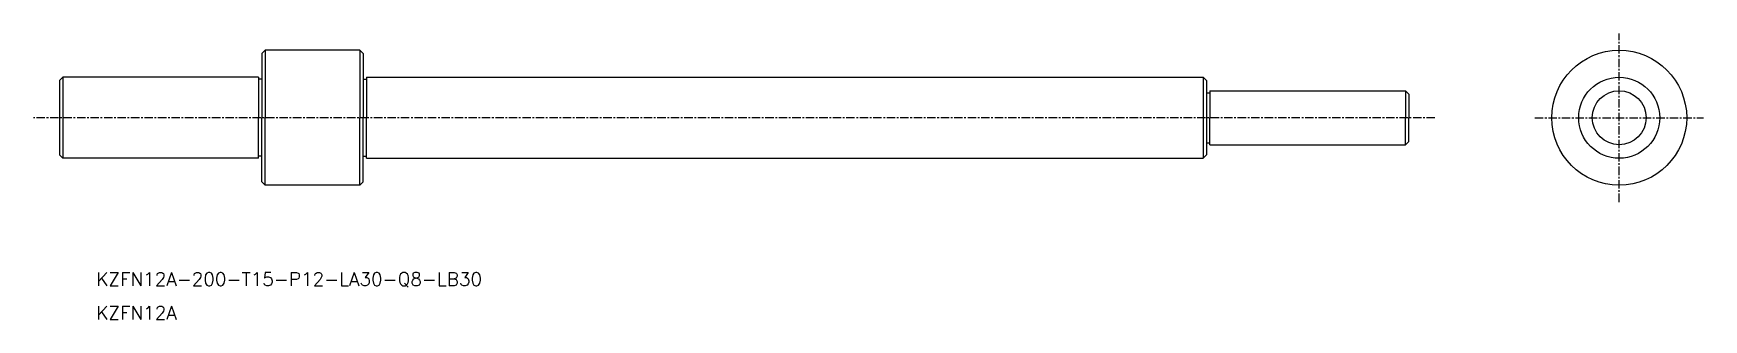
# Model space of a CAD drawing. Extents: x -21507 to -19844, y 30600 to 31110.
# Drawn here: x -21507.2 to -21259.7, y 31067.2 to 31109.7 of the extents above; entities outside this region: 1.
import ezdxf

# ---------------------------------------------------------------- set-up
doc = ezdxf.new("R2010")
doc.units = 0
doc.header["$PDMODE"] = 1
doc.linetypes.add('CENTER', pattern=[2, 1.25, -0.25, 0.25, -0.25])
doc.layers.get('0').update_dxf_attribs({"linetype": 'CONTINUOUS'})
doc.layers.add('CENTER', color=1, linetype='CENTER')
doc.styles.add('MISUMI', font='txt.shx')

msp = doc.modelspace()

# ---------------------------------------------------------------- linework, layer by layer
at = {"color": 7, "linetype": 'CONTINUOUS'}
for p, q in [((-21473.37, 31106.65), (-21472.87, 31107.15)), ((-21458.87, 31107.15), (-21472.87, 31107.15)), ((-21472.87, 31107.15), (-21472.87, 31097.15)), ((-21458.87, 31107.15), (-21458.87, 31097.15)), ((-21458.37, 31106.65), (-21458.87, 31107.15)), ((-21473.37, 31106.65), (-21473.37, 31097.15)), ((-21458.37, 31106.65), (-21458.37, 31097.15)), ((-21503.37, 31102.65), (-21502.87, 31103.15)), ((-21503.37, 31102.65), (-21503.37, 31091.65)), ((-21473.87, 31103.15), (-21502.87, 31103.15)), ((-21502.87, 31103.15), (-21502.87, 31091.15)), ((-21473.87, 31103.15), (-21473.87, 31097.15)), ((-21473.37, 31102.85), (-21473.87, 31102.85)), ((-21458.37, 31102.85), (-21457.87, 31102.85)), ((-21457.87, 31103.15), (-21333.87, 31103.15)), ((-21457.87, 31103.15), (-21457.87, 31097.15)), ((-21333.87, 31103.15), (-21333.87, 31091.15)), ((-21333.37, 31102.65), (-21333.87, 31103.15)), ((-21333.37, 31102.65), (-21333.37, 31091.65)), ((-21333.37, 31100.85), (-21332.87, 31100.85)), ((-21332.87, 31101.15), (-21303.87, 31101.15)), ((-21332.87, 31101.15), (-21332.87, 31097.15)), ((-21303.87, 31101.15), (-21303.87, 31097.15)), ((-21303.37, 31100.65), (-21303.87, 31101.15)), ((-21303.37, 31100.65), (-21303.37, 31097.15)), ((-21303.37, 31099.65), (-21303.37, 31097.15)), ((-21473.87, 31091.15), (-21473.87, 31097.15)), ((-21473.37, 31087.65), (-21473.37, 31097.15)), ((-21472.87, 31087.15), (-21472.87, 31097.15)), ((-21458.87, 31087.15), (-21458.87, 31097.15)), ((-21458.37, 31087.65), (-21458.37, 31097.15)), ((-21457.87, 31091.15), (-21457.87, 31097.15)), ((-21332.87, 31093.15), (-21332.87, 31097.15)), ((-21303.87, 31093.15), (-21303.87, 31097.15)), ((-21303.37, 31094.65), (-21303.37, 31097.15)), ((-21303.37, 31093.65), (-21303.37, 31097.15)), ((-21333.37, 31093.45), (-21332.87, 31093.45)), ((-21332.87, 31093.15), (-21303.87, 31093.15)), ((-21303.37, 31093.65), (-21303.87, 31093.15)), ((-21503.37, 31091.65), (-21502.87, 31091.15)), ((-21473.87, 31091.15), (-21502.87, 31091.15)), ((-21473.37, 31091.45), (-21473.87, 31091.45)), ((-21458.37, 31091.45), (-21457.87, 31091.45)), ((-21457.87, 31091.15), (-21333.87, 31091.15)), ((-21333.37, 31091.65), (-21333.87, 31091.15)), ((-21473.37, 31087.65), (-21472.87, 31087.15)), ((-21458.87, 31087.15), (-21472.87, 31087.15)), ((-21458.37, 31087.65), (-21458.87, 31087.15))]:
    msp.add_line(p, q, dxfattribs=at)
for radius in [10, 6, 4]:
    msp.add_circle((-21272.21, 31097.15), radius, dxfattribs=at)
msp.add_point((-19844.35, 30599.58), dxfattribs=at)
at = {"layer": 'CENTER', "color": 1, "linetype": 'CENTER'}
for p, q in [((-21272.21, 31084.65), (-21272.21, 31109.65)), ((-21299.52, 31097.15), (-21507.23, 31097.15)), ((-21284.71, 31097.15), (-21259.71, 31097.15))]:
    msp.add_line(p, q, dxfattribs=at)

# ---------------------------------------------------------------- texts
at = {"color": 7, "linetype": 'CONTINUOUS', "style": 'MISUMI'}
for s, p in [('KZFN12A-200-T15-P12-LA30-Q8-LB30', (-21497.91, 31072.23)), ('KZFN12A', (-21497.91, 31067.23))]:
    msp.add_text(s, height=2, dxfattribs=at).set_placement(p)

doc.saveas('drawing.dxf')
